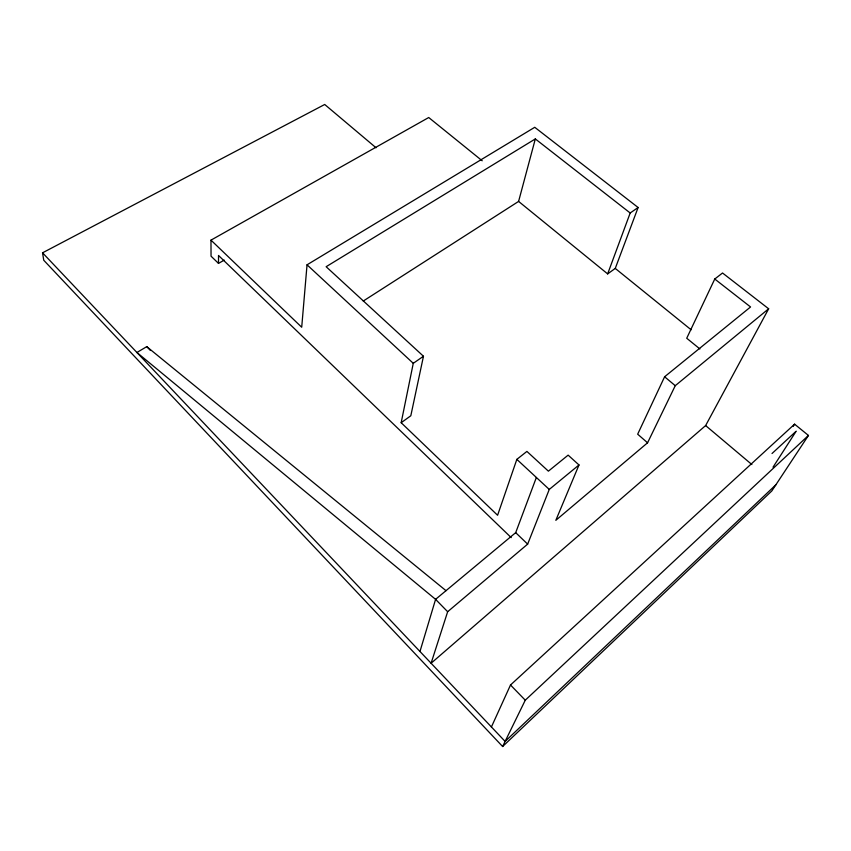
<?xml version="1.0" encoding="UTF-8"?>
<svg xmlns="http://www.w3.org/2000/svg" width="851" height="851" viewBox="0 0 851 851"><rect width="100%" height="100%" fill="white"/><g stroke="black" fill="none" stroke-linecap="round" stroke-linejoin="round"><path stroke-width="1.28" d="M224.249 260.098L218.505 263.406L218.526 255.47L511.228 537.63M607.657 273.894L630.187 212.995L535.322 138.926L518.599 201.41L607.657 273.894L615.262 268.416L638.112 207.506L534.747 127.299L307.041 264.81L301.711 327.241L210.974 240.142L428.723 117.523L482.198 160.775M699.884 348.942L686.725 338.241L714.755 279.022L722.531 273.001L768.655 308.785L675.258 385.684L647.568 442.797L555.831 520.312L578.988 464.965L568.138 455.136L548.395 471.167L526.918 451.413L516.844 459.37L497.59 515.27L401.172 422.713L413.267 363.313L423.468 356.25L326.135 266.714L535.322 138.926M423.468 356.25L410.81 415.767L401.172 422.713M419.969 651.483L435.584 599.349L515.695 532.652L536.364 477.475M578.988 464.965L549.267 489.431L527.652 544.129L447.658 611.72L431.095 663.237L705.628 425.564L768.655 308.785M491.421 726.956L510.504 685.002L794.589 424.17L808.45 435.446L771.804 490.953L502.622 746.518L43.741 260.236L42.55 252.811L324.71 104.482L376.057 147.766M714.755 279.022L750.561 306.966L664.61 376.77L637.676 434.191L647.568 442.797M502.622 746.518L525.269 700.192L808.45 435.446M793.185 426.383L794.589 424.17M773.016 467.199L796.196 431.17M775.878 484.783L505.111 741.423L42.55 252.811M772.017 453.519L795.674 431.648M630.187 212.995L638.112 207.506M363.271 301.031L518.599 201.41M445.998 590.668L146.755 346.634L136.926 352.495L435.584 599.349L447.658 611.72M615.262 268.416L691.129 329.784M664.61 376.77L675.258 385.684M705.628 425.564L751.88 464.55M307.041 264.81L413.267 363.313M516.844 459.37L549.267 489.431M515.695 532.652L527.652 544.129M218.505 263.406L211.048 256.183L210.974 240.142M510.504 685.002L525.269 700.192M146.755 346.634L150.414 350.463"/></g></svg>
